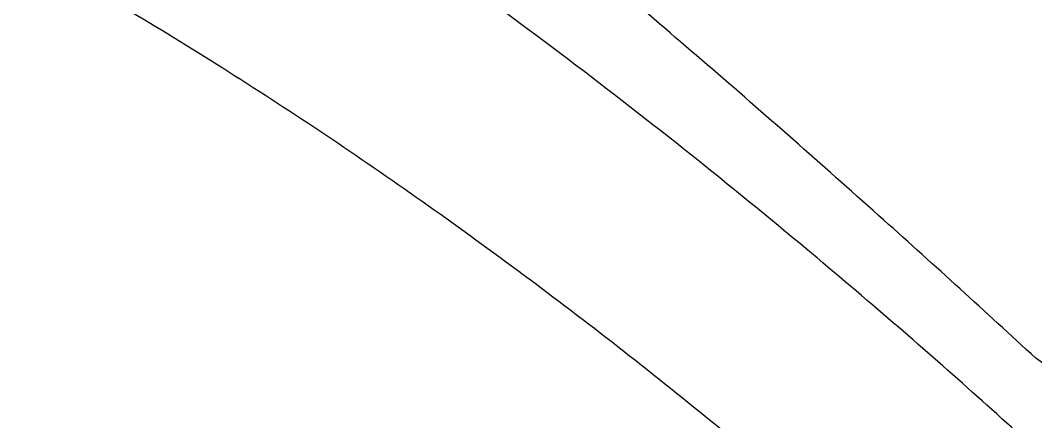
# Model space of a CAD drawing. Extents: x 400 to 501, y 484 to 634.
# Drawn here: x 462.256 to 465.421, y 563.661 to 564.913 of the extents above; entities that cross this region are included whole.
import ezdxf

# ---------------------------------------------------------------- set-up
doc = ezdxf.new("R2010")
doc.units = 0
doc.header["$MEASUREMENT"] = 0
doc.layers.add('1', color=4, linetype='Continuous')
doc.layers.add('DIM', color=3, linetype='Continuous')
doc.layers.add('GEOMETRY', color=3, linetype='Continuous', lineweight=25)

# ---------------------------------------------------------------- blocks, each defined once
blk = doc.blocks.new('2026 GRANDEE')
at = {"layer": '1'}
blk.add_arc((10.2837, -39.7178), 8.221, 33.58942, 55.02301, dxfattribs=at)
at = {"layer": 'GEOMETRY', "ltscale": 16}
for points, knots in [([(14.9964, -33.2655), (14.8348, -33.1179), (14.4898, -32.8121), (14.0101, -32.414), (13.5594, -32.0625), (13.1568, -31.765), (12.7364, -31.4718), (12.2931, -31.1829), (11.823, -30.8967), (11.4957, -30.719), (11.3281, -30.628)], [0.6207093, 0.6207093, 0.6207093, 0.6207093, 0.6750251, 0.7352437, 0.775831, 0.8176472, 0.860474, 0.904507, 0.9511212, 1, 1, 1, 1]), ([(10.998, -31.2792), (11.2061, -31.3787), (11.6267, -31.5798), (12.2398, -31.9317), (12.8462, -32.32), (13.442, -32.7453), (14.0253, -33.2032), (14.543, -33.6475), (14.8624, -33.9424), (14.9964, -34.0699)], [0, 0, 0, 0, 0.0594722, 0.1202172, 0.1821376, 0.2450839, 0.3088661, 0.3732651, 0.4209189, 0.4209189, 0.4209189, 0.4209189]), ([(14.9964, -32.9817), (14.8398, -32.8366), (14.5064, -32.5335), (13.9932, -32.0814), (13.6353, -31.778), (13.458, -31.6277)], [0.7148276, 0.7148276, 0.7148276, 0.7148276, 0.8037973, 0.9027648, 1, 1, 1, 1])]:
    blk.add_open_spline(points, degree=3, knots=knots, dxfattribs=at)

msp = doc.modelspace()

# ---------------------------------------------------------------- block references
at = {"layer": 'DIM'}
msp.add_blockref('2026 GRANDEE', (450.4248, 596.8403), dxfattribs=at)

doc.saveas('drawing.dxf')
